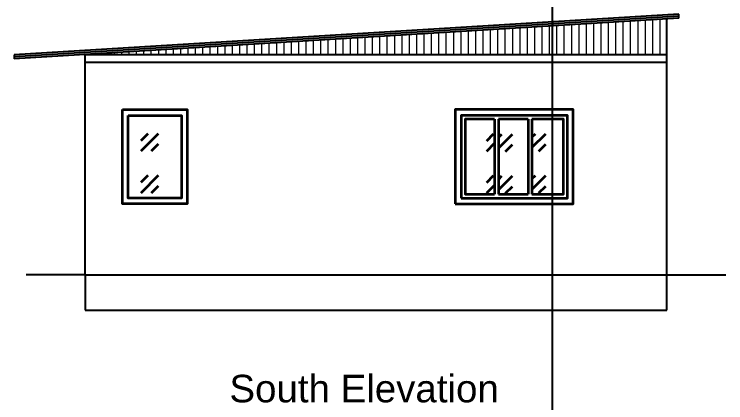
# Model space of a CAD drawing. Header units: inches. Extents: x 352731 to 371558, y -52658 to -39161.
# Drawn here: x 361790.3 to 362152.1, y -51060.8 to -50863.4 of the extents above; entities that cross this region are included whole.
import ezdxf

# ---------------------------------------------------------------- set-up
doc = ezdxf.new("R2010")
doc.units = ezdxf.units.IN
doc.header["$LTSCALE"] = 2
doc.header["$MEASUREMENT"] = 0
doc.layers.get('0').update_dxf_attribs({"linetype": 'CONTINUOUS'})
doc.layers.add('door', color=20, linetype='CONTINUOUS', lineweight=35)
doc.layers.add('steps', color=253, linetype='CONTINUOUS', lineweight=20)
doc.styles.get("Standard").update_dxf_attribs({"font": 'ARIALN.TTF'})
pattern_1 = [(45, (-481.913, -20279.952), (21.21320344, 0), [12.5, -17.5]), (45, (-476.61, -20279.952), (21.21320344, 0), [5, -25]), (45, (-481.913, -20274.648), (21.21320344, 0), [5, -25])]

msp = doc.modelspace()

# ---------------------------------------------------------------- hatches: boundary and pattern name
at = {"layer": 'door', "ltscale": 0.5}
h = msp.add_hatch(dxfattribs=at)
h.set_pattern_fill('GOST_GLASS', color=256, scale=2.5)
h.set_pattern_definition([(45, (0, 0), (21.21320344, 0), [12.5, -17.5]), (45, (5.303, 0), (21.21320344, 0), [5, -25]), (45, (0, 5.303), (21.21320344, 0), [5, -25])])
h.paths.add_polyline_path([(361848.3, -50914.82), (361848.3, -50956.82), (361875.3, -50956.82), (361875.3, -50914.82)])
h = msp.add_hatch(dxfattribs=at)
h.set_pattern_fill('GOST_GLASS', color=256, scale=2.5)
h.set_pattern_definition(pattern_1)
h.paths.add_polyline_path([(362034.55, -50916.82), (362019.55, -50916.82), (362019.55, -50954.82), (362034.55, -50954.82)])
h = msp.add_hatch(dxfattribs=at)
h.set_pattern_fill('GOST_GLASS', color=256, scale=2.5)
h.set_pattern_definition([(45, (-498.913, -20280.137), (21.21320344, 0), [12.5, -17.5]), (45, (-493.61, -20280.137), (21.21320344, 0), [5, -25]), (45, (-498.913, -20274.833), (21.21320344, 0), [5, -25])])
h.paths.add_polyline_path([(362051.55, -50917), (362036.55, -50917), (362036.55, -50955), (362051.55, -50955)])
h = msp.add_hatch(dxfattribs=at)
h.set_pattern_fill('GOST_GLASS', color=256, scale=2.5)
h.set_pattern_definition(pattern_1)
h.paths.add_polyline_path([(362069.55, -50916.82), (362053.55, -50916.82), (362053.55, -50954.82), (362069.55, -50954.82)])
at = {"layer": 'steps', "ltscale": 0.3}
h = msp.add_hatch(dxfattribs=at)
h.set_pattern_fill('ANSI31', scale=30, angle=45)
h.paths.add_polyline_path([(362122.11, -50865.82), (361826.3, -50883.82), (362122.11, -50883.82)])

# ---------------------------------------------------------------- linework, layer by layer
at = {"ltscale": 0.5}
for p, q in [((362128.31, -50863.44), (361790.3, -50884.01)), ((362128.31, -50864.44), (361790.3, -50885.01)), ((362128.31, -50865.44), (361790.3, -50886.01)), ((362122.11, -50995.82), (362122.11, -50865.82)), ((362128.31, -50865.44), (362128.31, -50863.44)), ((361790.3, -50884.01), (361790.3, -50886.01)), ((361826.3, -50883.82), (362122.11, -50883.82)), ((361826.3, -50995.82), (361826.3, -50883.82)), ((361826.3, -50887.82), (362122.11, -50887.82)), ((361826.3, -50995.82), (361796.3, -50995.82)), ((361826.3, -50995.82), (362122.11, -50995.82)), ((361826.3, -50995.82), (361826.3, -51013.82)), ((362122.11, -50995.82), (362152.11, -50995.82)), ((362122.11, -51013.82), (362122.11, -50995.82)), ((361826.3, -51013.82), (362122.11, -51013.82))]:
    msp.add_line(p, q, dxfattribs=at)
msp.add_xline((362064.05, -49841.15), (0, 1), dxfattribs=at)
at = {"layer": 'door', "ltscale": 0.5}
for p, q in [((362034.55, -50916.82), (362034.55, -50954.82)), ((362036.55, -50916.82), (362036.55, -50954.82)), ((362051.55, -50916.82), (362051.55, -50954.82)), ((362053.55, -50916.82), (362053.55, -50954.82))]:
    msp.add_line(p, q, dxfattribs=at)
for points in [[(361845.3, -50911.82), (361878.3, -50911.82), (361878.3, -50959.82), (361845.3, -50959.82)], [(362014.55, -50959.82), (362074.55, -50959.82), (362074.55, -50911.82), (362014.55, -50911.82)], [(361848.3, -50914.82), (361875.3, -50914.82), (361875.3, -50956.82), (361848.3, -50956.82)], [(362017.55, -50956.82), (362071.55, -50956.82), (362071.55, -50914.82), (362017.55, -50914.82)]]:
    msp.add_lwpolyline(points, close=True, dxfattribs=at)
for points in [[(362034.55, -50916.82), (362019.55, -50916.82), (362019.55, -50954.82), (362034.55, -50954.82)], [(362051.55, -50916.82), (362036.55, -50916.82)], [(362053.55, -50954.82), (362069.55, -50954.82), (362069.55, -50916.82), (362053.55, -50916.82)], [(362036.55, -50954.82), (362051.55, -50954.82)]]:
    msp.add_lwpolyline(points, dxfattribs=at)

# ---------------------------------------------------------------- texts
at = {"color": 7, "linetype": 'ByBlock', "lineweight": 5, "insert": (361968.22, -51053.7), "char_height": 14, "width": 235.547, "attachment_point": 5}
msp.add_mtext('{\\fArial CE|b0|i0|c0|p34;South Elevation}', dxfattribs=at)

doc.saveas('drawing.dxf')
